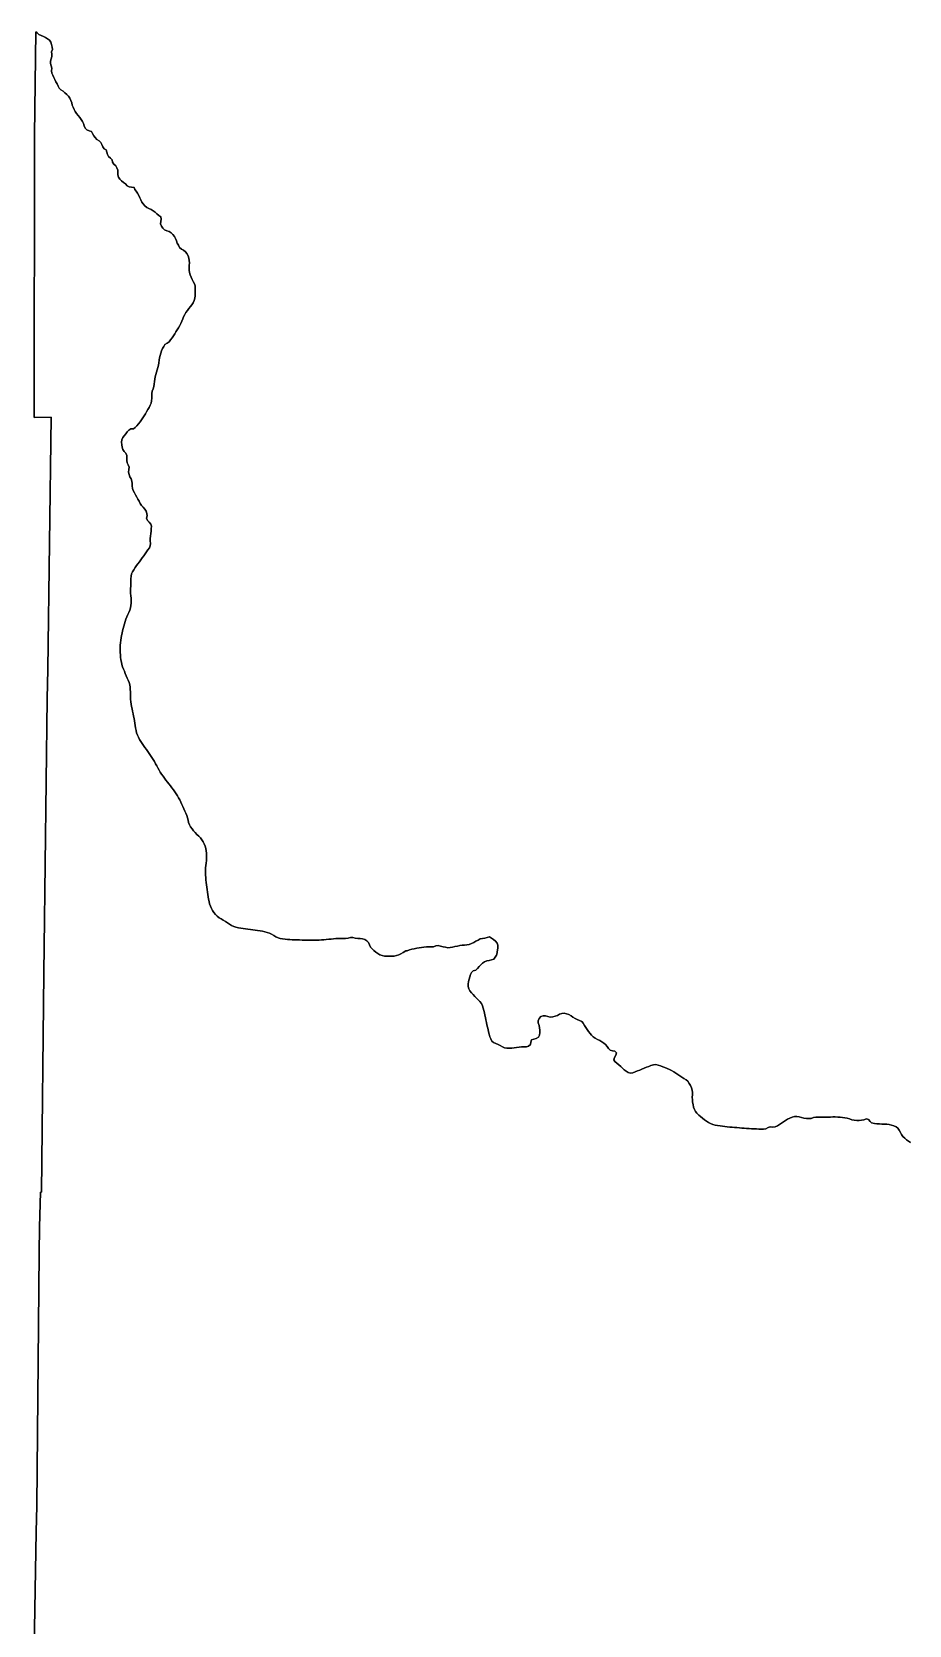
# Model space of a CAD drawing. Header units: inches. Extents: x 141448 to 685535, y 3466439 to 4099221.
# Drawn here: x 387966 to 393027, y 3677156 to 3686342 of the extents above; entities that cross this region are included whole.
import ezdxf

# ---------------------------------------------------------------- set-up
doc = ezdxf.new("R2010")
doc.units = ezdxf.units.IN
doc.header["$MEASUREMENT"] = 0
doc.layers.add('az_county', color=7, linetype='Continuous')

msp = doc.modelspace()

# ---------------------------------------------------------------- linework, layer by layer
at = {"layer": 'az_county'}
for points in [[(393035.4375, 3679938.5), (393023.9375, 3679946.5), (393012.65625, 3679954.75), (393001.4375, 3679963.5), (392991.65625, 3679973.25), (392983.75, 3679984.75), (392976.65625, 3679997), (392969.84375, 3680009.5), (392962.84375, 3680022), (392951.9375, 3680029.5), (392939.15625, 3680035), (392925.4375, 3680039), (392911.53125, 3680042.5), (392897.84375, 3680044.75), (392883.75, 3680044.5), (392869.75, 3680044.5), (392855.65625, 3680045.5), (392841.65625, 3680046.75), (392827.84375, 3680048.5), (392810.4375, 3680052.5), (392802.65625, 3680060), (392792.03125, 3680070.5), (392780.25, 3680074.75), (392766.75, 3680069.75), (392752.84375, 3680066.75), (392738.84375, 3680066), (392724.75, 3680066), (392710.84375, 3680067.25), (392697.25, 3680070), (392683.75, 3680074.25), (392670.25, 3680078.25), (392656.65625, 3680080.75), (392642.75, 3680082.5), (392628.75, 3680084), (392614.84375, 3680085), (392600.84375, 3680085.75), (392586.84375, 3680086.5), (392572.9375, 3680085.25), (392559.03125, 3680084), (392544.9375, 3680084), (392530.9375, 3680084), (392516.9375, 3680084.5), (392502.9375, 3680084.75), (392488.9375, 3680084.5), (392475.53125, 3680081.75), (392462.15625, 3680077.75), (392448.15625, 3680076), (392434.15625, 3680076.25), (392420.4375, 3680078.75), (392406.75, 3680082.5), (392392.9375, 3680086), (392379.34375, 3680088), (392365.53125, 3680087.5), (392351.65625, 3680084.5), (392338.4375, 3680079.5), (392326.25, 3680073), (392314.65625, 3680065.25), (392302.9375, 3680057), (392291.03125, 3680049.75), (392278.9375, 3680042.25), (392266.75, 3680035), (392254.15625, 3680029.5), (392240.65625, 3680027.5), (392226.25, 3680029), (392213.15625, 3680025.75), (392201.15625, 3680017.5), (392187.65625, 3680016), (392173.84375, 3680015.75), (392159.9375, 3680016), (392145.9375, 3680016.5), (392131.9375, 3680017), (392117.84375, 3680017.75), (392103.75, 3680018.75), (392089.75, 3680019.75), (392075.75, 3680021), (392061.75, 3680022), (392047.75, 3680023), (392033.75, 3680024.25), (392019.75, 3680025.25), (392005.75, 3680026.5), (391991.75, 3680027.5), (391977.75, 3680029), (391963.84375, 3680030.5), (391949.9375, 3680032.25), (391936.15625, 3680034.25), (391922.4375, 3680036.5), (391908.75, 3680039.25), (391895.25, 3680043), (391882.03125, 3680048), (391869.4375, 3680054.5), (391857.53125, 3680061.75), (391846.03125, 3680070), (391834.65625, 3680078.5), (391823.4375, 3680087.5), (391812.9375, 3680097), (391803.25, 3680107), (391794.75, 3680117.75), (391788.15625, 3680129.5), (391783.53125, 3680142.75), (391780.4375, 3680156.75), (391778.15625, 3680171), (391776.34375, 3680185), (391776.25, 3680199), (391776.84375, 3680213.25), (391776.9375, 3680227.5), (391775.03125, 3680241), (391770.75, 3680254), (391764.9375, 3680267), (391757.9375, 3680279.5), (391750.15625, 3680291.25), (391739.84375, 3680300), (391727.25, 3680307), (391715.65625, 3680314.75), (391704.03125, 3680322.75), (391692.4375, 3680330.75), (391680.84375, 3680338.5), (391668.9375, 3680346), (391656.84375, 3680352.75), (391644.34375, 3680358.75), (391631.4375, 3680364.5), (391618.4375, 3680370), (391605.25, 3680375), (391591.84375, 3680379.75), (391578.53125, 3680383.75), (391565.25, 3680387.25), (391551.4375, 3680387), (391537.75, 3680382.5), (391524.65625, 3680377.5), (391511.65625, 3680372.25), (391498.75, 3680366.75), (391485.9375, 3680361.25), (391472.9375, 3680356), (391459.75, 3680351), (391446.4375, 3680345.5), (391432.9375, 3680341), (391419.65625, 3680338.25), (391406.53125, 3680341.25), (391394.34375, 3680349.5), (391383.53125, 3680358), (391373.25, 3680367.5), (391363.15625, 3680377.5), (391352.9375, 3680387), (391341.15625, 3680396.25), (391329.84375, 3680405.5), (391323.4375, 3680416), (391327.9375, 3680429), (391334.9375, 3680442.5), (391339.65625, 3680455.5), (391329.9375, 3680465), (391315.75, 3680467), (391302.15625, 3680470.5), (391292.4375, 3680479.5), (391284.9375, 3680491.75), (391276.25, 3680503), (391265.53125, 3680511.75), (391253.75, 3680519.5), (391241.75, 3680526.75), (391229.15625, 3680533), (391216.65625, 3680539.5), (391204.75, 3680547.5), (391195.34375, 3680557.25), (391185.9375, 3680567.75), (391177.15625, 3680578.5), (391168.9375, 3680590), (391161.4375, 3680601.75), (391153.9375, 3680613.75), (391147.25, 3680626.5), (391138.21875, 3680636.5), (391126, 3680642.75), (391112.625, 3680647.5), (391099.40625, 3680652.75), (391087.625, 3680660.5), (391076.625, 3680669.25), (391064.71875, 3680676.5), (391051.3125, 3680681), (391037.125, 3680683.5), (391023.5, 3680682.5), (391010.625, 3680677.75), (390997.71875, 3680671.25), (390984.71875, 3680666), (390970.90625, 3680663), (390956.90625, 3680662), (390943.40625, 3680665), (390929.71875, 3680668), (390915.5, 3680668.5), (390902.625, 3680664.5), (390893.21875, 3680653.75), (390886.71875, 3680640.75), (390887.5, 3680627.5), (390892.5, 3680614), (390895.125, 3680600.25), (390896.5, 3680586.25), (390896.40625, 3680572.25), (390894.3125, 3680557.75), (390888.40625, 3680546), (390876.125, 3680539), (390862.5, 3680534), (390849, 3680529.75), (390845.125, 3680517.25), (390842.40625, 3680503.25), (390831.90625, 3680494), (390818.625, 3680490.5), (390804.40625, 3680491), (390790.40625, 3680491), (390776.625, 3680488.5), (390762.8125, 3680486), (390748.90625, 3680484.25), (390734.90625, 3680483), (390720.625, 3680482.25), (390706.625, 3680482.5), (390693.125, 3680485), (390680.40625, 3680490), (390668, 3680497), (390655.71875, 3680504), (390642.125, 3680509.5), (390628.3125, 3680514.5), (390619, 3680523.5), (390613.21875, 3680535.5), (390608.40625, 3680548.5), (390604.5, 3680562.25), (390601.125, 3680576.25), (390597.71875, 3680590.25), (390594.40625, 3680604), (390591.125, 3680617.5), (390588.21875, 3680631.25), (390585.40625, 3680645), (390582.71875, 3680658.75), (390580, 3680672.5), (390577.125, 3680686.25), (390573.8125, 3680699.75), (390570, 3680713.25), (390565.21875, 3680726.5), (390559.125, 3680739.25), (390551.21875, 3680750.5), (390541.625, 3680760.75), (390531.3125, 3680770.5), (390521.71875, 3680780.75), (390511.71875, 3680791), (390501.90625, 3680801.25), (390493.125, 3680812), (390486.5, 3680823.75), (390483.90625, 3680837.5), (390483.90625, 3680852), (390485.125, 3680866), (390488.21875, 3680879.5), (390492.40625, 3680893), (390496.90625, 3680906.75), (390502.71875, 3680919.5), (390512.8125, 3680928), (390526.5, 3680933), (390536.8125, 3680942), (390545.90625, 3680953), (390555.21875, 3680963.5), (390565.3125, 3680973), (390577.125, 3680980.75), (390589.90625, 3680986), (390603.71875, 3680988.75), (390617.90625, 3680992), (390631.40625, 3680996), (390639.625, 3681006.25), (390645.71875, 3681019.25), (390650.125, 3681033), (390651.125, 3681038), (390653, 3681046.75), (390654.5, 3681061.25), (390653.90625, 3681075.5), (390650, 3681088), (390640.90625, 3681098.75), (390629.625, 3681108), (390618.21875, 3681117), (390605.71875, 3681123.75), (390593.3125, 3681121), (390579.90625, 3681116.25), (390565.90625, 3681115.25), (390552.3125, 3681112.5), (390540.3125, 3681105), (390527.90625, 3681098.75), (390515.21875, 3681092.25), (390502.625, 3681086.25), (390489.625, 3681081), (390476.21875, 3681077.5), (390462.3125, 3681076.5), (390448.125, 3681076.25), (390434.21875, 3681074.5), (390420.625, 3681071.25), (390406.90625, 3681067.75), (390393.21875, 3681064.5), (390379.625, 3681062), (390365.8125, 3681061.75), (390351.90625, 3681064.25), (390338.125, 3681067), (390324.3125, 3681070.5), (390310.71875, 3681073.5), (390297.21875, 3681071.5), (390283.90625, 3681066.75), (390269.90625, 3681066.75), (390255.90625, 3681067.25), (390241.90625, 3681065.75), (390228.125, 3681064), (390214.125, 3681062), (390200.125, 3681060.25), (390186.21875, 3681058), (390172.40625, 3681055.75), (390158.625, 3681053.25), (390145.125, 3681050.25), (390131.625, 3681043.5), (390123.71875, 3681043.5), (390107.21875, 3681033.5), (390095.5, 3681025.5), (390082.8125, 3681020), (390069.3125, 3681016), (390055.8125, 3681012.5), (390028.125, 3681012.5), (390014.125, 3681012.75), (390000.21875, 3681013.75), (389986.3125, 3681016), (389972.90625, 3681020.5), (389961.125, 3681027.75), (389949.90625, 3681036.25), (389939.21875, 3681045.5), (389928.90625, 3681055.25), (389919.40625, 3681065.5), (389913.90625, 3681078), (389908.40625, 3681091), (389898.90625, 3681101.75), (389887.125, 3681109), (389873.90625, 3681112.5), (389859.8125, 3681114), (389845.625, 3681115.5), (389831.71875, 3681117.5), (389817.8125, 3681119.5), (389803.90625, 3681120), (389790.125, 3681117.5), (389776.21875, 3681115.5), (389762.21875, 3681115.25), (389748.21875, 3681115.25), (389734.21875, 3681114.75), (389720.3125, 3681113.75), (389706.40625, 3681112.5), (389692.40625, 3681111.25), (389678.5, 3681110), (389664.625, 3681108.75), (389650.625, 3681107.5), (389636.71875, 3681106.25), (389622.71875, 3681105.5), (389608.40625, 3681104.75), (389594.8125, 3681104.25), (389580.8125, 3681104.25), (389566.8125, 3681104.5), (389552.8125, 3681104.75), (389538.8125, 3681105.25), (389524.8125, 3681105.75), (389510.8125, 3681106.25), (389496.71875, 3681106.5), (389482.625, 3681107), (389468.5, 3681107.25), (389454.40625, 3681108), (389440.40625, 3681108.75), (389426.5, 3681110), (389412.71875, 3681112), (389399.21875, 3681114.5), (389386.125, 3681118.75), (389373.40625, 3681124.75), (389361.125, 3681131.75), (389348.71875, 3681138.75), (389336.21875, 3681145.25), (389323.125, 3681150), (389309.71875, 3681153.5), (389296.125, 3681156.25), (389282.21875, 3681158.5), (389268.40625, 3681160.5), (389254.40625, 3681162.25), (389240.40625, 3681164), (389226.5, 3681165.75), (389212.625, 3681168), (389198.8125, 3681170.25), (389184.8125, 3681172.25), (389170.90625, 3681174.5), (389157.125, 3681177), (389143.40625, 3681180), (389130.21875, 3681184), (389117.71875, 3681189.75), (389105.90625, 3681197.25), (389094.40625, 3681205.75), (389082.71875, 3681213.5), (389070.40625, 3681220.5), (389057.90625, 3681227.25), (389045.90625, 3681234.5), (389034.90625, 3681243), (389025.3125, 3681252.75), (389016.5, 3681263.75), (389008.625, 3681275.5), (389001.71875, 3681288), (388996, 3681300.75), (388991.5, 3681313.75), (388987.90625, 3681327.25), (388984.90625, 3681341), (388982.40625, 3681355), (388980.3125, 3681369), (388978.40625, 3681382.75), (388976.5, 3681396.75), (388974.71875, 3681410.5), (388973.125, 3681424.5), (388971.625, 3681438.5), (388970.3125, 3681452.5), (388969.125, 3681466.5), (388968.125, 3681480.25), (388967.40625, 3681494.25), (388966.71875, 3681508.25), (388967.40625, 3681522), (388969.5, 3681536), (388971.71875, 3681550), (388972.71875, 3681563.75), (388973.21875, 3681578), (388973.625, 3681592), (388973.3125, 3681606), (388972.21875, 3681620), (388970, 3681633.75), (388966.21875, 3681647.25), (388960.8125, 3681660.5), (388954.21875, 3681673), (388946.625, 3681684.5), (388937.8125, 3681695), (388928.21875, 3681705.5), (388918.21875, 3681715.25), (388908.40625, 3681725.5), (388899.21875, 3681736), (388890.3125, 3681747), (388881.90625, 3681758.25), (388874.71875, 3681770.25), (388869.71875, 3681783), (388866.71875, 3681796.75), (388863.8125, 3681810.75), (388859.3125, 3681824), (388853.90625, 3681836.75), (388848.625, 3681849.75), (388843, 3681862.75), (388837.40625, 3681875.5), (388831.5, 3681888.25), (388825.40625, 3681901), (388819.125, 3681913.5), (388812.5, 3681925.75), (388805.5, 3681937.75), (388798.125, 3681949.5), (388790.3125, 3681961.25), (388782.21875, 3681972.5), (388773.90625, 3681983.75), (388765.3125, 3681995), (388756.71875, 3682006), (388748, 3682017), (388739.40625, 3682028), (388730.90625, 3682039.25), (388722.625, 3682050.5), (388714.625, 3682062), (388707, 3682073.75), (388699.78125, 3682085.75), (388692.875, 3682098), (388686.1875, 3682110.25), (388679.46875, 3682122.5), (388672.6875, 3682134.75), (388665.6875, 3682146.75), (388658.1875, 3682158.75), (388650.59375, 3682170.25), (388642.59375, 3682182), (388634.59375, 3682193.25), (388626.375, 3682204.75), (388618.28125, 3682216), (388610.375, 3682227.5), (388602.59375, 3682239.25), (388594.875, 3682251), (388587.59375, 3682263), (388580.6875, 3682275), (388574.78125, 3682287.75), (388570.1875, 3682301), (388566.875, 3682314.5), (388564.375, 3682328.5), (388562.59375, 3682342.25), (388560.6875, 3682356.25), (388558.46875, 3682370), (388555.6875, 3682383.75), (388552.59375, 3682397.5), (388549.59375, 3682411), (388546.875, 3682424.75), (388544.09375, 3682438.5), (388541.28125, 3682452.25), (388538.78125, 3682466), (388536.6875, 3682479.75), (388535.09375, 3682493.75), (388534.375, 3682507.75), (388534.1875, 3682521.75), (388534.1875, 3682536), (388533.875, 3682550), (388532.875, 3682563.75), (388530.875, 3682577.5), (388527.1875, 3682590.75), (388521.875, 3682603.75), (388515.875, 3682616.5), (388510.09375, 3682629.5), (388504.875, 3682642.5), (388499.375, 3682655.5), (388493.96875, 3682668.5), (388488.96875, 3682681.5), (388484.96875, 3682695), (388482.1875, 3682708.5), (388479.875, 3682722.25), (388478.09375, 3682736.25), (388476.6875, 3682750.25), (388475.875, 3682764.25), (388475.375, 3682778.25), (388475.1875, 3682792.25), (388475.59375, 3682806.25), (388476.6875, 3682820), (388478.46875, 3682834), (388480.6875, 3682848), (388483.375, 3682861.75), (388486.1875, 3682875.5), (388489.375, 3682889), (388492.6875, 3682902.75), (388496.1875, 3682916.25), (388500.09375, 3682929.75), (388504.1875, 3682943), (388508.59375, 3682956.5), (388513.375, 3682969.5), (388519.09375, 3682982.25), (388525.09375, 3682995), (388530.59375, 3683008), (388534.6875, 3683021.25), (388537.28125, 3683035), (388538.59375, 3683049), (388538.78125, 3683063), (388537.96875, 3683077), (388536.78125, 3683091), (388535.78125, 3683105), (388535.46875, 3683119), (388535.6875, 3683133), (388536.09375, 3683147), (388536.6875, 3683161), (388537.1875, 3683174.75), (388537.1875, 3683189), (388537.78125, 3683203), (388540.46875, 3683216.5), (388546.375, 3683229.25), (388553.875, 3683241.25), (388561.46875, 3683253), (388569.6875, 3683264.5), (388577.96875, 3683275.5), (388586.1875, 3683287), (388594.59375, 3683298.25), (388602.875, 3683309.5), (388611.28125, 3683320.5), (388619.59375, 3683332), (388627.6875, 3683343.25), (388635.78125, 3683354.75), (388643.59375, 3683366.5), (388649.09375, 3683379.25), (388649.96875, 3683393), (388649.1875, 3683407.25), (388648.46875, 3683421.25), (388650.1875, 3683435), (388651.875, 3683449), (388653.1875, 3683463), (388654.09375, 3683477), (388655.09375, 3683491.5), (388652.375, 3683504.5), (388642.78125, 3683515), (388633.09375, 3683525.5), (388627.59375, 3683537.5), (388630.1875, 3683551.75), (388629.6875, 3683565.5), (388624.6875, 3683578.75), (388616.6875, 3683590), (388607.875, 3683601), (388599.1875, 3683612), (388591.375, 3683623.5), (388584.28125, 3683635.75), (388577.46875, 3683648), (388570.875, 3683660.25), (388564.28125, 3683672.5), (388557.375, 3683685), (388550.6875, 3683697.25), (388545.875, 3683710.25), (388544.875, 3683724.25), (388544.28125, 3683738.25), (388542.875, 3683752.25), (388538.1875, 3683765.25), (388531.375, 3683777.5), (388526.46875, 3683790.75), (388523.46875, 3683804.25), (388526.1875, 3683818), (388527.1875, 3683832), (388521.96875, 3683845), (388516.1875, 3683858), (388513.1875, 3683871.25), (388514.28125, 3683885.5), (388512.78125, 3683899.5), (388508.1875, 3683912.5), (388498.96875, 3683923.25), (388490.78125, 3683934.5), (388486.59375, 3683947.75), (388484.1875, 3683961.75), (388483.46875, 3683975.75), (388485.09375, 3683989.75), (388490.59375, 3684002.5), (388499.09375, 3684013.75), (388507.46875, 3684025), (388516.1875, 3684036), (388525.375, 3684046.5), (388537.1875, 3684054), (388551.46875, 3684053.5), (388562.375, 3684061), (388572.1875, 3684071.25), (388581.28125, 3684082.25), (388589.875, 3684093.5), (388597.96875, 3684104.75), (388605.875, 3684116.5), (388613.375, 3684128.25), (388620.78125, 3684140), (388628.09375, 3684152), (388635.09375, 3684164.25), (388641.875, 3684176.5), (388648.1875, 3684189), (388653.6875, 3684201.75), (388656.1875, 3684215.5), (388657.375, 3684229.5), (388657.59375, 3684243.75), (388657.875, 3684257.75), (388659.96875, 3684271.5), (388664.96875, 3684284.5), (388668.6875, 3684298), (388671.09375, 3684311.75), (388673.1875, 3684325.5), (388675.09375, 3684339.5), (388677.375, 3684353.25), (388680.78125, 3684367), (388684.875, 3684380.25), (388689.09375, 3684393.5), (388692.6875, 3684407), (388695.59375, 3684421), (388697.875, 3684434.75), (388700.1875, 3684448.5), (388702.6875, 3684462.25), (388705.78125, 3684476), (388709.78125, 3684489.25), (388714.59375, 3684502.75), (388720.1875, 3684515.75), (388726.59375, 3684528.25), (388733.875, 3684539.5), (388746.09375, 3684546.75), (388757.375, 3684555), (388766.1875, 3684566), (388774.375, 3684577.5), (388782.1875, 3684589), (388789.78125, 3684600.75), (388797.1875, 3684612.5), (388804.59375, 3684624.5), (388811.59375, 3684636.5), (388818.59375, 3684648.75), (388824.875, 3684661.25), (388830.78125, 3684674), (388836.1875, 3684687), (388841.46875, 3684699.75), (388847.6875, 3684712.25), (388855.09375, 3684724.25), (388863.09375, 3684735.75), (388871.375, 3684747), (388880.1875, 3684758), (388888.78125, 3684769), (388896.28125, 3684780.75), (388902.59375, 3684793.5), (388906.6875, 3684806.75), (388907.96875, 3684820.5), (388907.96875, 3684834.75), (388908.09375, 3684848.75), (388908.375, 3684863), (388907.375, 3684877), (388903.375, 3684890), (388896.6875, 3684902.5), (388890.375, 3684915), (388884.1875, 3684927.75), (388878.59375, 3684940.5), (388874.6875, 3684954), (388873.375, 3684968), (388873.09375, 3684982), (388873.78125, 3684996), (388874.375, 3685010), (388873.375, 3685024), (388871.09375, 3685037.75), (388866.6875, 3685051), (388860.375, 3685063.75), (388851.875, 3685074.75), (388840.46875, 3685082.75), (388828.28125, 3685090.25), (388818.1875, 3685099.5), (388810.96875, 3685111.5), (388804.875, 3685124.5), (388799.78125, 3685137.5), (388794.875, 3685150.5), (388788.6875, 3685163), (388779.78125, 3685173.75), (388769.46875, 3685183.5), (388757.875, 3685191), (388744.09375, 3685194.5), (388731.875, 3685201), (388721.875, 3685211), (388713.375, 3685222.5), (388707.09375, 3685234.75), (388710.1875, 3685248.5), (388712.09375, 3685263), (388709.875, 3685276), (388698.875, 3685284.25), (388686.6875, 3685292.25), (388676.875, 3685302.25), (388666.28125, 3685311.25), (388653.875, 3685317.5), (388640.96875, 3685323.5), (388629.09375, 3685330.5), (388618.375, 3685339.75), (388608.78125, 3685350), (388600.375, 3685361), (388593.6875, 3685373.5), (388588.09375, 3685386.25), (388582.59375, 3685399), (388576.09375, 3685411.5), (388567.875, 3685423), (388559.96875, 3685434), (388556.09375, 3685445.75), (388541.375, 3685447), (388527.1875, 3685448.25), (388515.875, 3685455.25), (388506.09375, 3685465.75), (388494.1875, 3685473.25), (388483.59375, 3685482.5), (388473.78125, 3685492.5), (388466.1875, 3685504.25), (388461.78125, 3685517.5), (388461.1875, 3685531.5), (388461.09375, 3685545.75), (388456.875, 3685559), (388449.375, 3685570.75), (388438.28125, 3685580), (388430.09375, 3685590.5), (388429.6875, 3685605), (388419.09375, 3685613.5), (388408.6875, 3685622.75), (388403.09375, 3685635.75), (388398.78125, 3685649.25), (388395.1875, 3685663), (388382.59375, 3685668.5), (388374.6875, 3685678.75), (388369.6875, 3685692), (388362.78125, 3685704.5), (388353.46875, 3685714.5), (388341.59375, 3685722.25), (388331.78125, 3685732.25), (388322.96875, 3685743.25), (388315.875, 3685755.5), (388309.1875, 3685767.5), (388295.96875, 3685771.5), (388282.6875, 3685777), (388273.875, 3685787), (388268.1875, 3685799.75), (388263.1875, 3685813), (388257.59375, 3685826), (388250.28125, 3685837.75), (388241.78125, 3685849), (388232.78125, 3685859.75), (388224.1875, 3685870.75), (388216.46875, 3685882.5), (388209.375, 3685894.5), (388203.46875, 3685907.25), (388199.1875, 3685920.5), (388195.46875, 3685934), (388190.78125, 3685947.25), (388184.59375, 3685960), (388176.78125, 3685971.5), (388167.1875, 3685981.75), (388156.78125, 3685991), (388145.875, 3685999.75), (388133.875, 3686007.5), (388123.6875, 3686016.75), (388116.78125, 3686028.75), (388110.96875, 3686041.75), (388104.78125, 3686054.25), (388098.375, 3686066.75), (388092.09375, 3686079.25), (388085.875, 3686092), (388080.1875, 3686104.75), (388079.375, 3686118.5), (388081.09375, 3686132.5), (388077.78125, 3686146), (388073.1875, 3686159.5), (388072.96875, 3686173), (388077.375, 3686186.5), (388081.59375, 3686200), (388080.78125, 3686214), (388079.6875, 3686227.75), (388084.6875, 3686241), (388083.28125, 3686254.75), (388079.375, 3686268.5), (388075.09375, 3686282.25), (388067.6875, 3686293.5), (388056.875, 3686302), (388044.59375, 3686309.5), (388032.1875, 3686316.25), (388019.1875, 3686321.75), (388006.6875, 3686328), (387995.6875, 3686336.5), (387988.875, 3686342.25), (387980.875, 3685746.5), (387980.875, 3685741), (387978.1875, 3684119.5), (388076.6875, 3684120), (388057.09375, 3682668.5), (388053.96875, 3682497.25), (388036.6875, 3681066.25), (388034.96875, 3680918.25), (388034.875, 3680912.75), (388021.40625, 3679652.5), (388015.125, 3679652.5), (388010, 3679449.75), (388008.71875, 3679301.75), (387994.71875, 3677843.25), (387990.90625, 3677694.25), (387965.71875, 3676241.75)], [(387965.71875, 3676241.75), (387990.90625, 3677694.25), (387994.71875, 3677843.25), (388008.71875, 3679301.75), (388010, 3679449.75), (388015.125, 3679652.5), (388021.40625, 3679652.5), (388034.875, 3680912.75), (388034.96875, 3680918.25), (388036.6875, 3681066.25), (388053.96875, 3682497.25), (388057.09375, 3682668.5), (388076.6875, 3684120), (387978.1875, 3684119.5), (387980.875, 3685741), (387980.875, 3685746.5), (387988.875, 3686342.25), (387995.6875, 3686336.5), (388006.6875, 3686328), (388019.1875, 3686321.75), (388032.1875, 3686316.25), (388044.59375, 3686309.5), (388056.875, 3686302), (388067.6875, 3686293.5), (388075.09375, 3686282.25), (388079.375, 3686268.5), (388083.28125, 3686254.75), (388084.6875, 3686241), (388079.6875, 3686227.75), (388080.78125, 3686214), (388081.59375, 3686200), (388077.375, 3686186.5), (388072.96875, 3686173), (388073.1875, 3686159.5), (388077.78125, 3686146), (388081.09375, 3686132.5), (388079.375, 3686118.5), (388080.1875, 3686104.75), (388085.875, 3686092), (388092.09375, 3686079.25), (388098.375, 3686066.75), (388104.78125, 3686054.25), (388110.96875, 3686041.75), (388116.78125, 3686028.75), (388123.6875, 3686016.75), (388133.875, 3686007.5), (388145.875, 3685999.75), (388156.78125, 3685991), (388167.1875, 3685981.75), (388176.78125, 3685971.5), (388184.59375, 3685960), (388190.78125, 3685947.25), (388195.46875, 3685934), (388199.1875, 3685920.5), (388203.46875, 3685907.25), (388209.375, 3685894.5), (388216.46875, 3685882.5), (388224.1875, 3685870.75), (388232.78125, 3685859.75), (388241.78125, 3685849), (388250.28125, 3685837.75), (388257.59375, 3685826), (388263.1875, 3685813), (388268.1875, 3685799.75), (388273.875, 3685787), (388282.6875, 3685777), (388295.96875, 3685771.5), (388309.1875, 3685767.5), (388315.875, 3685755.5), (388322.96875, 3685743.25), (388331.78125, 3685732.25), (388341.59375, 3685722.25), (388353.46875, 3685714.5), (388362.78125, 3685704.5), (388369.6875, 3685692), (388374.6875, 3685678.75), (388382.59375, 3685668.5), (388395.1875, 3685663), (388398.78125, 3685649.25), (388403.09375, 3685635.75), (388408.6875, 3685622.75), (388419.09375, 3685613.5), (388429.6875, 3685605), (388430.09375, 3685590.5), (388438.28125, 3685580), (388449.375, 3685570.75), (388456.875, 3685559), (388461.09375, 3685545.75), (388461.1875, 3685531.5), (388461.78125, 3685517.5), (388466.1875, 3685504.25), (388473.78125, 3685492.5), (388483.59375, 3685482.5), (388494.1875, 3685473.25), (388506.09375, 3685465.75), (388515.875, 3685455.25), (388527.1875, 3685448.25), (388541.375, 3685447), (388556.09375, 3685445.75), (388559.96875, 3685434), (388567.875, 3685423), (388576.09375, 3685411.5), (388582.59375, 3685399), (388588.09375, 3685386.25), (388593.6875, 3685373.5), (388600.375, 3685361), (388608.78125, 3685350), (388618.375, 3685339.75), (388629.09375, 3685330.5), (388640.96875, 3685323.5), (388653.875, 3685317.5), (388666.28125, 3685311.25), (388676.875, 3685302.25), (388686.6875, 3685292.25), (388698.875, 3685284.25), (388709.875, 3685276), (388712.09375, 3685263), (388710.1875, 3685248.5), (388707.09375, 3685234.75), (388713.375, 3685222.5), (388721.875, 3685211), (388731.875, 3685201), (388744.09375, 3685194.5), (388757.875, 3685191), (388769.46875, 3685183.5), (388779.78125, 3685173.75), (388788.6875, 3685163), (388794.875, 3685150.5), (388799.78125, 3685137.5), (388804.875, 3685124.5), (388810.96875, 3685111.5), (388818.1875, 3685099.5), (388828.28125, 3685090.25), (388840.46875, 3685082.75), (388851.875, 3685074.75), (388860.375, 3685063.75), (388866.6875, 3685051), (388871.09375, 3685037.75), (388873.375, 3685024), (388874.375, 3685010), (388873.78125, 3684996), (388873.09375, 3684982), (388873.375, 3684968), (388874.6875, 3684954), (388878.59375, 3684940.5), (388884.1875, 3684927.75), (388890.375, 3684915), (388896.6875, 3684902.5), (388903.375, 3684890), (388907.375, 3684877), (388908.375, 3684863), (388908.09375, 3684848.75), (388907.96875, 3684834.75), (388907.96875, 3684820.5), (388906.6875, 3684806.75), (388902.59375, 3684793.5), (388896.28125, 3684780.75), (388888.78125, 3684769), (388880.1875, 3684758), (388871.375, 3684747), (388863.09375, 3684735.75), (388855.09375, 3684724.25), (388847.6875, 3684712.25), (388841.46875, 3684699.75), (388836.1875, 3684687), (388830.78125, 3684674), (388824.875, 3684661.25), (388818.59375, 3684648.75), (388811.59375, 3684636.5), (388804.59375, 3684624.5), (388797.1875, 3684612.5), (388789.78125, 3684600.75), (388782.1875, 3684589), (388774.375, 3684577.5), (388766.1875, 3684566), (388757.375, 3684555), (388746.09375, 3684546.75), (388733.875, 3684539.5), (388726.59375, 3684528.25), (388720.1875, 3684515.75), (388714.59375, 3684502.75), (388709.78125, 3684489.25), (388705.78125, 3684476), (388702.6875, 3684462.25), (388700.1875, 3684448.5), (388697.875, 3684434.75), (388695.59375, 3684421), (388692.6875, 3684407), (388689.09375, 3684393.5), (388684.875, 3684380.25), (388680.78125, 3684367), (388677.375, 3684353.25), (388675.09375, 3684339.5), (388673.1875, 3684325.5), (388671.09375, 3684311.75), (388668.6875, 3684298), (388664.96875, 3684284.5), (388659.96875, 3684271.5), (388657.875, 3684257.75), (388657.59375, 3684243.75), (388657.375, 3684229.5), (388656.1875, 3684215.5), (388653.6875, 3684201.75), (388648.1875, 3684189), (388641.875, 3684176.5), (388635.09375, 3684164.25), (388628.09375, 3684152), (388620.78125, 3684140), (388613.375, 3684128.25), (388605.875, 3684116.5), (388597.96875, 3684104.75), (388589.875, 3684093.5), (388581.28125, 3684082.25), (388572.1875, 3684071.25), (388562.375, 3684061), (388551.46875, 3684053.5), (388537.1875, 3684054), (388525.375, 3684046.5), (388516.1875, 3684036), (388507.46875, 3684025), (388499.09375, 3684013.75), (388490.59375, 3684002.5), (388485.09375, 3683989.75), (388483.46875, 3683975.75), (388484.1875, 3683961.75), (388486.59375, 3683947.75), (388490.78125, 3683934.5), (388498.96875, 3683923.25), (388508.1875, 3683912.5), (388512.78125, 3683899.5), (388514.28125, 3683885.5), (388513.1875, 3683871.25), (388516.1875, 3683858), (388521.96875, 3683845), (388527.1875, 3683832), (388526.1875, 3683818), (388523.46875, 3683804.25), (388526.46875, 3683790.75), (388531.375, 3683777.5), (388538.1875, 3683765.25), (388542.875, 3683752.25), (388544.28125, 3683738.25), (388544.875, 3683724.25), (388545.875, 3683710.25), (388550.6875, 3683697.25), (388557.375, 3683685), (388564.28125, 3683672.5), (388570.875, 3683660.25), (388577.46875, 3683648), (388584.28125, 3683635.75), (388591.375, 3683623.5), (388599.1875, 3683612), (388607.875, 3683601), (388616.6875, 3683590), (388624.6875, 3683578.75), (388629.6875, 3683565.5), (388630.1875, 3683551.75), (388627.59375, 3683537.5), (388633.09375, 3683525.5), (388642.78125, 3683515), (388652.375, 3683504.5), (388655.09375, 3683491.5), (388654.09375, 3683477), (388653.1875, 3683463), (388651.875, 3683449), (388650.1875, 3683435), (388648.46875, 3683421.25), (388649.1875, 3683407.25), (388649.96875, 3683393), (388649.09375, 3683379.25), (388643.59375, 3683366.5), (388635.78125, 3683354.75), (388627.6875, 3683343.25), (388619.59375, 3683332), (388611.28125, 3683320.5), (388602.875, 3683309.5), (388594.59375, 3683298.25), (388586.1875, 3683287), (388577.96875, 3683275.5), (388569.6875, 3683264.5), (388561.46875, 3683253), (388553.875, 3683241.25), (388546.375, 3683229.25), (388540.46875, 3683216.5), (388537.78125, 3683203), (388537.1875, 3683189), (388537.1875, 3683174.75), (388536.6875, 3683161), (388536.09375, 3683147), (388535.6875, 3683133), (388535.46875, 3683119), (388535.78125, 3683105), (388536.78125, 3683091), (388537.96875, 3683077), (388538.78125, 3683063), (388538.59375, 3683049), (388537.28125, 3683035), (388534.6875, 3683021.25), (388530.59375, 3683008), (388525.09375, 3682995), (388519.09375, 3682982.25), (388513.375, 3682969.5), (388508.59375, 3682956.5), (388504.1875, 3682943), (388500.09375, 3682929.75), (388496.1875, 3682916.25), (388492.6875, 3682902.75), (388489.375, 3682889), (388486.1875, 3682875.5), (388483.375, 3682861.75), (388480.6875, 3682848), (388478.46875, 3682834), (388476.6875, 3682820), (388475.59375, 3682806.25), (388475.1875, 3682792.25), (388475.375, 3682778.25), (388475.875, 3682764.25), (388476.6875, 3682750.25), (388478.09375, 3682736.25), (388479.875, 3682722.25), (388482.1875, 3682708.5), (388484.96875, 3682695), (388488.96875, 3682681.5), (388493.96875, 3682668.5), (388499.375, 3682655.5), (388504.875, 3682642.5), (388510.09375, 3682629.5), (388515.875, 3682616.5), (388521.875, 3682603.75), (388527.1875, 3682590.75), (388530.875, 3682577.5), (388532.875, 3682563.75), (388533.875, 3682550), (388534.1875, 3682536), (388534.1875, 3682521.75), (388534.375, 3682507.75), (388535.09375, 3682493.75), (388536.6875, 3682479.75), (388538.78125, 3682466), (388541.28125, 3682452.25), (388544.09375, 3682438.5), (388546.875, 3682424.75), (388549.59375, 3682411), (388552.59375, 3682397.5), (388555.6875, 3682383.75), (388558.46875, 3682370), (388560.6875, 3682356.25), (388562.59375, 3682342.25), (388564.375, 3682328.5), (388566.875, 3682314.5), (388570.1875, 3682301), (388574.78125, 3682287.75), (388580.6875, 3682275), (388587.59375, 3682263), (388594.875, 3682251), (388602.59375, 3682239.25), (388610.375, 3682227.5), (388618.28125, 3682216), (388626.375, 3682204.75), (388634.59375, 3682193.25), (388642.59375, 3682182), (388650.59375, 3682170.25), (388658.1875, 3682158.75), (388665.6875, 3682146.75), (388672.6875, 3682134.75), (388679.46875, 3682122.5), (388686.1875, 3682110.25), (388692.875, 3682098), (388699.78125, 3682085.75), (388707, 3682073.75), (388714.625, 3682062), (388722.625, 3682050.5), (388730.90625, 3682039.25), (388739.40625, 3682028), (388748, 3682017), (388756.71875, 3682006), (388765.3125, 3681995), (388773.90625, 3681983.75), (388782.21875, 3681972.5), (388790.3125, 3681961.25), (388798.125, 3681949.5), (388805.5, 3681937.75), (388812.5, 3681925.75), (388819.125, 3681913.5), (388825.40625, 3681901), (388831.5, 3681888.25), (388837.40625, 3681875.5), (388843, 3681862.75), (388848.625, 3681849.75), (388853.90625, 3681836.75), (388859.3125, 3681824), (388863.8125, 3681810.75), (388866.71875, 3681796.75), (388869.71875, 3681783), (388874.71875, 3681770.25), (388881.90625, 3681758.25), (388890.3125, 3681747), (388899.21875, 3681736), (388908.40625, 3681725.5), (388918.21875, 3681715.25), (388928.21875, 3681705.5), (388937.8125, 3681695), (388946.625, 3681684.5), (388954.21875, 3681673), (388960.8125, 3681660.5), (388966.21875, 3681647.25), (388970, 3681633.75), (388972.21875, 3681620), (388973.3125, 3681606), (388973.625, 3681592), (388973.21875, 3681578), (388972.71875, 3681563.75), (388971.71875, 3681550), (388969.5, 3681536), (388967.40625, 3681522), (388966.71875, 3681508.25), (388967.40625, 3681494.25), (388968.125, 3681480.25), (388969.125, 3681466.5), (388970.3125, 3681452.5), (388971.625, 3681438.5), (388973.125, 3681424.5), (388974.71875, 3681410.5), (388976.5, 3681396.75), (388978.40625, 3681382.75), (388980.3125, 3681369), (388982.40625, 3681355), (388984.90625, 3681341), (388987.90625, 3681327.25), (388991.5, 3681313.75), (388996, 3681300.75), (389001.71875, 3681288), (389008.625, 3681275.5), (389016.5, 3681263.75), (389025.3125, 3681252.75), (389034.90625, 3681243), (389045.90625, 3681234.5), (389057.90625, 3681227.25), (389070.40625, 3681220.5), (389082.71875, 3681213.5), (389094.40625, 3681205.75), (389105.90625, 3681197.25), (389117.71875, 3681189.75), (389130.21875, 3681184), (389143.40625, 3681180), (389157.125, 3681177), (389170.90625, 3681174.5), (389184.8125, 3681172.25), (389198.8125, 3681170.25), (389212.625, 3681168), (389226.5, 3681165.75), (389240.40625, 3681164), (389254.40625, 3681162.25), (389268.40625, 3681160.5), (389282.21875, 3681158.5), (389296.125, 3681156.25), (389309.71875, 3681153.5), (389323.125, 3681150), (389336.21875, 3681145.25), (389348.71875, 3681138.75), (389361.125, 3681131.75), (389373.40625, 3681124.75), (389386.125, 3681118.75), (389399.21875, 3681114.5), (389412.71875, 3681112), (389426.5, 3681110), (389440.40625, 3681108.75), (389454.40625, 3681108), (389468.5, 3681107.25), (389482.625, 3681107), (389496.71875, 3681106.5), (389510.8125, 3681106.25), (389524.8125, 3681105.75), (389538.8125, 3681105.25), (389552.8125, 3681104.75), (389566.8125, 3681104.5), (389580.8125, 3681104.25), (389594.8125, 3681104.25), (389608.40625, 3681104.75), (389622.71875, 3681105.5), (389636.71875, 3681106.25), (389650.625, 3681107.5), (389664.625, 3681108.75), (389678.5, 3681110), (389692.40625, 3681111.25), (389706.40625, 3681112.5), (389720.3125, 3681113.75), (389734.21875, 3681114.75), (389748.21875, 3681115.25), (389762.21875, 3681115.25), (389776.21875, 3681115.5), (389790.125, 3681117.5), (389803.90625, 3681120), (389817.8125, 3681119.5), (389831.71875, 3681117.5), (389845.625, 3681115.5), (389859.8125, 3681114), (389873.90625, 3681112.5), (389887.125, 3681109), (389898.90625, 3681101.75), (389908.40625, 3681091), (389913.90625, 3681078), (389919.40625, 3681065.5), (389928.90625, 3681055.25), (389939.21875, 3681045.5), (389949.90625, 3681036.25), (389961.125, 3681027.75), (389972.90625, 3681020.5), (389986.3125, 3681016), (390000.21875, 3681013.75), (390014.125, 3681012.75), (390028.125, 3681012.5), (390055.8125, 3681012.5), (390069.3125, 3681016), (390082.8125, 3681020), (390095.5, 3681025.5), (390107.21875, 3681033.5), (390123.71875, 3681043.5), (390131.625, 3681043.5), (390145.125, 3681050.25), (390158.625, 3681053.25), (390172.40625, 3681055.75), (390186.21875, 3681058), (390200.125, 3681060.25), (390214.125, 3681062), (390228.125, 3681064), (390241.90625, 3681065.75), (390255.90625, 3681067.25), (390269.90625, 3681066.75), (390283.90625, 3681066.75), (390297.21875, 3681071.5), (390310.71875, 3681073.5), (390324.3125, 3681070.5), (390338.125, 3681067), (390351.90625, 3681064.25), (390365.8125, 3681061.75), (390379.625, 3681062), (390393.21875, 3681064.5), (390406.90625, 3681067.75), (390420.625, 3681071.25), (390434.21875, 3681074.5), (390448.125, 3681076.25), (390462.3125, 3681076.5), (390476.21875, 3681077.5), (390489.625, 3681081), (390502.625, 3681086.25), (390515.21875, 3681092.25), (390527.90625, 3681098.75), (390540.3125, 3681105), (390552.3125, 3681112.5), (390565.90625, 3681115.25), (390579.90625, 3681116.25), (390593.3125, 3681121), (390605.71875, 3681123.75), (390618.21875, 3681117), (390629.625, 3681108), (390640.90625, 3681098.75), (390650, 3681088), (390653.90625, 3681075.5), (390654.5, 3681061.25), (390653, 3681046.75), (390651.125, 3681038), (390650.125, 3681033), (390645.71875, 3681019.25), (390639.625, 3681006.25), (390631.40625, 3680996), (390617.90625, 3680992), (390603.71875, 3680988.75), (390589.90625, 3680986), (390577.125, 3680980.75), (390565.3125, 3680973), (390555.21875, 3680963.5), (390545.90625, 3680953), (390536.8125, 3680942), (390526.5, 3680933), (390512.8125, 3680928), (390502.71875, 3680919.5), (390496.90625, 3680906.75), (390492.40625, 3680893), (390488.21875, 3680879.5), (390485.125, 3680866), (390483.90625, 3680852), (390483.90625, 3680837.5), (390486.5, 3680823.75), (390493.125, 3680812), (390501.90625, 3680801.25), (390511.71875, 3680791), (390521.71875, 3680780.75), (390531.3125, 3680770.5), (390541.625, 3680760.75), (390551.21875, 3680750.5), (390559.125, 3680739.25), (390565.21875, 3680726.5), (390570, 3680713.25), (390573.8125, 3680699.75), (390577.125, 3680686.25), (390580, 3680672.5), (390582.71875, 3680658.75), (390585.40625, 3680645), (390588.21875, 3680631.25), (390591.125, 3680617.5), (390594.40625, 3680604), (390597.71875, 3680590.25), (390601.125, 3680576.25), (390604.5, 3680562.25), (390608.40625, 3680548.5), (390613.21875, 3680535.5), (390619, 3680523.5), (390628.3125, 3680514.5), (390642.125, 3680509.5), (390655.71875, 3680504), (390668, 3680497), (390680.40625, 3680490), (390693.125, 3680485), (390706.625, 3680482.5), (390720.625, 3680482.25), (390734.90625, 3680483), (390748.90625, 3680484.25), (390762.8125, 3680486), (390776.625, 3680488.5), (390790.40625, 3680491), (390804.40625, 3680491), (390818.625, 3680490.5), (390831.90625, 3680494), (390842.40625, 3680503.25), (390845.125, 3680517.25), (390849, 3680529.75), (390862.5, 3680534), (390876.125, 3680539), (390888.40625, 3680546), (390894.3125, 3680557.75), (390896.40625, 3680572.25), (390896.5, 3680586.25), (390895.125, 3680600.25), (390892.5, 3680614), (390887.5, 3680627.5), (390886.71875, 3680640.75), (390893.21875, 3680653.75), (390902.625, 3680664.5), (390915.5, 3680668.5), (390929.71875, 3680668), (390943.40625, 3680665), (390956.90625, 3680662), (390970.90625, 3680663), (390984.71875, 3680666), (390997.71875, 3680671.25), (391010.625, 3680677.75), (391023.5, 3680682.5), (391037.125, 3680683.5), (391051.3125, 3680681), (391064.71875, 3680676.5), (391076.625, 3680669.25), (391087.625, 3680660.5), (391099.40625, 3680652.75), (391112.625, 3680647.5), (391126, 3680642.75), (391138.21875, 3680636.5), (391147.25, 3680626.5), (391153.9375, 3680613.75), (391161.4375, 3680601.75), (391168.9375, 3680590), (391177.15625, 3680578.5), (391185.9375, 3680567.75), (391195.34375, 3680557.25), (391204.75, 3680547.5), (391216.65625, 3680539.5), (391229.15625, 3680533), (391241.75, 3680526.75), (391253.75, 3680519.5), (391265.53125, 3680511.75), (391276.25, 3680503), (391284.9375, 3680491.75), (391292.4375, 3680479.5), (391302.15625, 3680470.5), (391315.75, 3680467), (391329.9375, 3680465), (391339.65625, 3680455.5), (391334.9375, 3680442.5), (391327.9375, 3680429), (391323.4375, 3680416), (391329.84375, 3680405.5), (391341.15625, 3680396.25), (391352.9375, 3680387), (391363.15625, 3680377.5), (391373.25, 3680367.5), (391383.53125, 3680358), (391394.34375, 3680349.5), (391406.53125, 3680341.25), (391419.65625, 3680338.25), (391432.9375, 3680341), (391446.4375, 3680345.5), (391459.75, 3680351), (391472.9375, 3680356), (391485.9375, 3680361.25), (391498.75, 3680366.75), (391511.65625, 3680372.25), (391524.65625, 3680377.5), (391537.75, 3680382.5), (391551.4375, 3680387), (391565.25, 3680387.25), (391578.53125, 3680383.75), (391591.84375, 3680379.75), (391605.25, 3680375), (391618.4375, 3680370), (391631.4375, 3680364.5), (391644.34375, 3680358.75), (391656.84375, 3680352.75), (391668.9375, 3680346), (391680.84375, 3680338.5), (391692.4375, 3680330.75), (391704.03125, 3680322.75), (391715.65625, 3680314.75), (391727.25, 3680307), (391739.84375, 3680300), (391750.15625, 3680291.25), (391757.9375, 3680279.5), (391764.9375, 3680267), (391770.75, 3680254), (391775.03125, 3680241), (391776.9375, 3680227.5), (391776.84375, 3680213.25), (391776.25, 3680199), (391776.34375, 3680185), (391778.15625, 3680171), (391780.4375, 3680156.75), (391783.53125, 3680142.75), (391788.15625, 3680129.5), (391794.75, 3680117.75), (391803.25, 3680107), (391812.9375, 3680097), (391823.4375, 3680087.5), (391834.65625, 3680078.5), (391846.03125, 3680070), (391857.53125, 3680061.75), (391869.4375, 3680054.5), (391882.03125, 3680048), (391895.25, 3680043), (391908.75, 3680039.25), (391922.4375, 3680036.5), (391936.15625, 3680034.25), (391949.9375, 3680032.25), (391963.84375, 3680030.5), (391977.75, 3680029), (391991.75, 3680027.5), (392005.75, 3680026.5), (392019.75, 3680025.25), (392033.75, 3680024.25), (392047.75, 3680023), (392061.75, 3680022), (392075.75, 3680021), (392089.75, 3680019.75), (392103.75, 3680018.75), (392117.84375, 3680017.75), (392131.9375, 3680017), (392145.9375, 3680016.5), (392159.9375, 3680016), (392173.84375, 3680015.75), (392187.65625, 3680016), (392201.15625, 3680017.5), (392213.15625, 3680025.75), (392226.25, 3680029), (392240.65625, 3680027.5), (392254.15625, 3680029.5), (392266.75, 3680035), (392278.9375, 3680042.25), (392291.03125, 3680049.75), (392302.9375, 3680057), (392314.65625, 3680065.25), (392326.25, 3680073), (392338.4375, 3680079.5), (392351.65625, 3680084.5), (392365.53125, 3680087.5), (392379.34375, 3680088), (392392.9375, 3680086), (392406.75, 3680082.5), (392420.4375, 3680078.75), (392434.15625, 3680076.25), (392448.15625, 3680076), (392462.15625, 3680077.75), (392475.53125, 3680081.75), (392488.9375, 3680084.5), (392502.9375, 3680084.75), (392516.9375, 3680084.5), (392530.9375, 3680084), (392544.9375, 3680084), (392559.03125, 3680084), (392572.9375, 3680085.25), (392586.84375, 3680086.5), (392600.84375, 3680085.75), (392614.84375, 3680085), (392628.75, 3680084), (392642.75, 3680082.5), (392656.65625, 3680080.75), (392670.25, 3680078.25), (392683.75, 3680074.25), (392697.25, 3680070), (392710.84375, 3680067.25), (392724.75, 3680066), (392738.84375, 3680066), (392752.84375, 3680066.75), (392766.75, 3680069.75), (392780.25, 3680074.75), (392792.03125, 3680070.5), (392802.65625, 3680060), (392810.4375, 3680052.5), (392827.84375, 3680048.5), (392841.65625, 3680046.75), (392855.65625, 3680045.5), (392869.75, 3680044.5), (392883.75, 3680044.5), (392897.84375, 3680044.75), (392911.53125, 3680042.5), (392925.4375, 3680039), (392939.15625, 3680035), (392951.9375, 3680029.5), (392962.84375, 3680022), (392969.84375, 3680009.5), (392976.65625, 3679997), (392983.75, 3679984.75), (392991.65625, 3679973.25), (393001.4375, 3679963.5), (393012.65625, 3679954.75), (393023.9375, 3679946.5), (393035.4375, 3679938.5)]]:
    msp.add_lwpolyline(points, dxfattribs=at)

doc.saveas('drawing.dxf')
